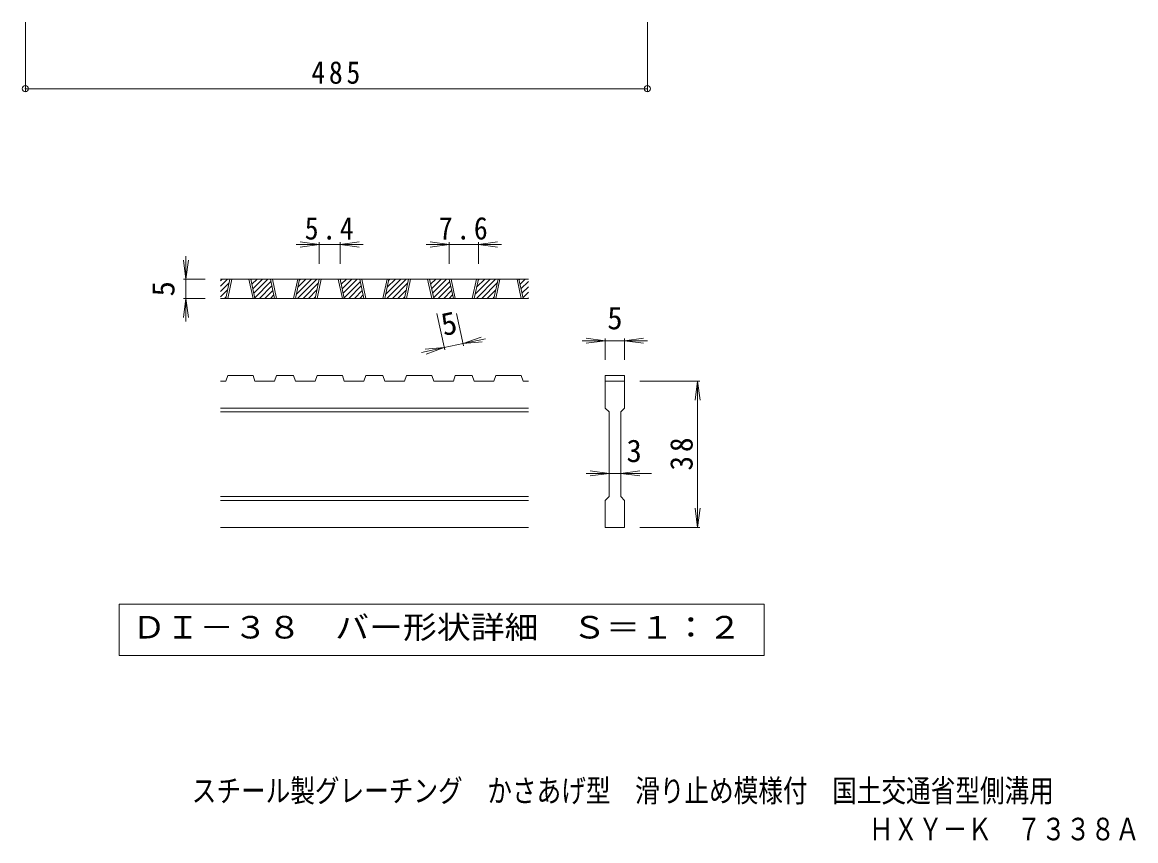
# Model space of a CAD drawing. Units: millimetres on the paper, enlarged 6 times, with parts at other scales. Extents: x -641 to 983, y -824 to 764.
# Drawn here: x -641 to 227, y -824 to -186 of the extents above; entities that cross this region are included whole.
import ezdxf
from ezdxf.enums import TextEntityAlignment as Align

# ---------------------------------------------------------------- set-up
doc = ezdxf.new("R2010")
doc.units = ezdxf.units.MM
doc.header["$LTSCALE"] = 6
doc.header["$PDMODE"] = 32
doc.header["$PDSIZE"] = 4.8
for name, color, linetype, lineweight in [('A-4_寸法', 7, 'Continuous', 9), ('D-0_通り芯', 3, 'Continuous', 9), ('D-4_寸法', 7, 'Continuous', 9)]:
    doc.layers.add(name, color=color, linetype=linetype, lineweight=lineweight)
doc.layers.add('F-5_F-5ﾚｲﾔ', color=2, linetype='Continuous')
doc.styles.add('ＭＳ ゴシック', font='')
doc.styles.get('ＭＳ ゴシック').set_extended_font_data('MS Gothic')

msp = doc.modelspace()

# ---------------------------------------------------------------- linework, layer by layer
at = {"layer": 'A-4_寸法'}
for p, q in [((-638.407, -185.963), (-638.407, -239.557)), ((-153.407, -185.963), (-153.407, -239.557)), ((-638.407, -237.757), (-153.407, -237.757))]:
    msp.add_line(p, q, dxfattribs=at)
for p in [(-638.407, -237.757), (-153.407, -237.757)]:
    msp.add_point(p, dxfattribs=at)
at = {"layer": 'D-0_通り芯'}
for p, q in [((-486.242, -391.645), (-480.802, -386.205)), ((-486.242, -387.403), (-485.045, -386.205)), ((-246.242, -386.205), (-486.242, -386.205)), ((-486.242, -395.888), (-479.545, -389.191)), ((-482.116, -401.206), (-478.906, -386.205)), ((-480.616, -401.206), (-477.406, -386.205)), ((-464.116, -386.205), (-460.906, -401.206)), ((-462.616, -386.205), (-459.406, -401.206)), ((-462.514, -386.684), (-462.035, -386.205)), ((-461.766, -390.179), (-457.792, -386.205)), ((-461.018, -393.674), (-453.55, -386.205)), ((-460.27, -397.169), (-449.307, -386.205)), ((-459.522, -400.663), (-446.887, -388.028)), ((-444.067, -401.206), (-447.277, -386.205)), ((-442.567, -401.206), (-445.777, -386.205)), ((-426.067, -386.205), (-429.277, -401.206)), ((-424.567, -386.205), (-427.777, -401.206)), ((-427.072, -397.911), (-415.366, -386.205)), ((-426.123, -401.206), (-411.123, -386.205)), ((-425.917, -392.514), (-419.609, -386.205)), ((-424.762, -387.116), (-423.851, -386.205)), ((-421.881, -401.206), (-409.866, -389.191)), ((-412.437, -401.206), (-409.227, -386.205)), ((-410.937, -401.206), (-407.727, -386.205)), ((-394.437, -386.205), (-391.227, -401.206)), ((-392.937, -386.205), (-389.727, -401.206)), ((-392.835, -386.684), (-392.356, -386.205)), ((-392.087, -390.179), (-388.113, -386.205)), ((-391.339, -393.674), (-383.87, -386.205)), ((-390.591, -397.169), (-379.628, -386.205)), ((-389.843, -400.663), (-377.208, -388.028)), ((-374.387, -401.206), (-377.597, -386.205)), ((-372.887, -401.206), (-376.097, -386.205)), ((-356.387, -386.205), (-359.597, -401.206)), ((-354.887, -386.205), (-358.097, -401.206)), ((-357.392, -397.911), (-345.687, -386.205)), ((-356.444, -401.206), (-341.444, -386.205)), ((-356.237, -392.514), (-349.929, -386.205)), ((-355.082, -387.116), (-354.172, -386.205)), ((-352.202, -401.206), (-340.187, -389.191)), ((-342.758, -401.206), (-339.548, -386.205)), ((-341.258, -401.206), (-338.048, -386.205)), ((-324.758, -386.205), (-321.548, -401.206)), ((-323.258, -386.205), (-320.048, -401.206)), ((-323.155, -386.684), (-322.676, -386.205)), ((-322.408, -390.179), (-318.434, -386.205)), ((-321.66, -393.674), (-314.191, -386.205)), ((-320.912, -397.169), (-309.949, -386.205)), ((-320.164, -400.663), (-307.528, -388.028)), ((-304.708, -401.206), (-307.918, -386.205)), ((-303.208, -401.206), (-306.418, -386.205)), ((-286.708, -386.205), (-289.918, -401.206)), ((-285.208, -386.205), (-288.418, -401.206)), ((-287.713, -397.911), (-276.007, -386.205)), ((-286.765, -401.206), (-271.765, -386.205)), ((-286.558, -392.514), (-280.25, -386.205)), ((-285.403, -387.116), (-284.493, -386.205)), ((-282.522, -401.206), (-270.507, -389.191)), ((-273.079, -401.206), (-269.869, -386.205)), ((-271.579, -401.206), (-268.369, -386.205)), ((-255.079, -386.205), (-251.869, -401.206)), ((-253.579, -386.205), (-250.369, -401.206)), ((-253.476, -386.684), (-252.997, -386.205)), ((-252.728, -390.179), (-248.755, -386.205)), ((-251.98, -393.674), (-246.242, -387.936)), ((-486.242, -400.131), (-480.7, -394.589)), ((-455.822, -401.206), (-446.139, -391.523)), ((-451.579, -401.206), (-445.391, -395.017)), ((-447.337, -401.206), (-444.643, -398.512)), ((-417.638, -401.206), (-411.021, -394.589)), ((-386.143, -401.206), (-376.46, -391.523)), ((-381.9, -401.206), (-375.712, -395.017)), ((-377.657, -401.206), (-374.964, -398.512)), ((-347.959, -401.206), (-341.342, -394.589)), ((-316.463, -401.206), (-306.78, -391.523)), ((-312.221, -401.206), (-306.033, -395.017)), ((-307.978, -401.206), (-305.285, -398.512)), ((-278.28, -401.206), (-271.663, -394.589)), ((-251.233, -397.169), (-246.242, -392.179)), ((-250.485, -400.663), (-246.242, -396.421)), ((-246.242, -401.206), (-486.242, -401.206)), ((-483.075, -401.206), (-481.855, -399.986)), ((-413.396, -401.206), (-412.176, -399.986)), ((-343.716, -401.206), (-342.497, -399.986)), ((-274.037, -401.206), (-272.818, -399.986)), ((-246.784, -401.206), (-246.242, -400.664)), ((-482.116, -465.705), (-486.242, -465.705)), ((-482.116, -465.705), (-480.616, -461.206)), ((-460.906, -461.206), (-480.616, -461.206)), ((-460.906, -461.206), (-459.406, -465.705)), ((-444.067, -465.705), (-459.406, -465.705)), ((-444.067, -465.705), (-442.567, -461.206)), ((-429.277, -461.206), (-442.567, -461.206)), ((-429.277, -461.206), (-427.777, -465.705)), ((-412.437, -465.705), (-427.777, -465.705)), ((-412.437, -465.705), (-410.937, -461.206)), ((-391.227, -461.206), (-410.937, -461.206)), ((-389.727, -465.705), (-391.227, -461.206)), ((-374.387, -465.705), (-389.727, -465.705)), ((-374.387, -465.705), (-372.887, -461.206)), ((-359.597, -461.206), (-372.887, -461.206)), ((-359.597, -461.206), (-358.097, -465.705)), ((-342.758, -465.705), (-358.097, -465.705)), ((-342.758, -465.705), (-341.258, -461.206)), ((-341.258, -461.206), (-321.548, -461.206)), ((-320.048, -465.705), (-321.548, -461.206)), ((-304.708, -465.705), (-320.048, -465.705)), ((-304.708, -465.705), (-303.208, -461.206)), ((-289.918, -461.206), (-303.208, -461.206)), ((-289.918, -461.206), (-288.418, -465.705)), ((-273.079, -465.705), (-288.418, -465.705)), ((-273.079, -465.705), (-271.579, -461.206)), ((-271.579, -461.206), (-251.869, -461.206)), ((-250.369, -465.705), (-251.869, -461.206)), ((-246.242, -465.705), (-250.369, -465.705)), ((-186.242, -461.206), (-171.243, -461.206)), ((-186.242, -461.206), (-186.242, -465.705)), ((-186.242, -465.705), (-171.243, -465.705)), ((-186.242, -486.705), (-186.242, -465.705)), ((-171.243, -461.206), (-171.243, -465.705)), ((-171.243, -465.705), (-171.243, -486.705)), ((-246.242, -486.705), (-486.242, -486.705)), ((-246.242, -489.705), (-486.242, -489.705)), ((-186.242, -486.705), (-183.243, -489.705)), ((-183.243, -555.705), (-183.243, -489.705)), ((-174.243, -489.705), (-171.243, -486.705)), ((-174.243, -489.705), (-174.243, -555.705)), ((-246.242, -555.706), (-486.242, -555.706)), ((-246.242, -558.706), (-486.242, -558.706)), ((-174.243, -555.705), (-171.243, -558.706)), ((-171.243, -558.706), (-171.243, -579.706)), ((-246.242, -579.706), (-486.242, -579.706)), ((-171.243, -579.706), (-186.242, -579.706))]:
    msp.add_line(p, q, dxfattribs=at)
msp.add_lwpolyline([(-186.242, -579.706), (-186.242, -558.706), (-183.243, -555.705)], dxfattribs=at)
at = {"layer": 'D-0_通り芯', "color": 7}
msp.add_lwpolyline([(-565.235, -639.706), (-565.235, -679.576), (-62.25, -679.576), (-62.25, -639.706)], close=True, dxfattribs=at)
at = {"layer": 'D-4_寸法'}
for p, q in [((-409.227, -359.205), (-427.227, -359.205)), ((-409.227, -359.205), (-424.099, -357.248)), ((-409.227, -359.205), (-424.099, -361.163)), ((-409.227, -357.405), (-409.227, -374.205)), ((-392.937, -359.205), (-409.227, -359.205)), ((-392.937, -359.205), (-378.065, -357.248)), ((-392.937, -357.405), (-392.937, -374.205)), ((-392.937, -359.205), (-378.065, -361.163)), ((-392.937, -359.205), (-374.937, -359.205)), ((-307.918, -359.205), (-325.918, -359.205)), ((-307.918, -359.205), (-322.79, -357.248)), ((-307.918, -359.205), (-322.79, -361.163)), ((-307.918, -357.405), (-307.918, -374.205)), ((-285.208, -359.205), (-307.918, -359.205)), ((-285.208, -359.205), (-270.337, -357.248)), ((-285.208, -357.405), (-285.208, -374.205)), ((-285.208, -359.205), (-270.337, -361.163)), ((-285.208, -359.205), (-267.208, -359.205)), ((-513.242, -386.205), (-515.2, -371.334)), ((-513.242, -386.205), (-513.242, -368.205)), ((-513.242, -386.205), (-511.285, -371.334)), ((-515.042, -386.205), (-498.242, -386.205)), ((-513.242, -386.205), (-513.242, -401.206)), ((-513.242, -401.206), (-515.2, -416.077)), ((-515.042, -401.206), (-498.242, -401.206)), ((-513.242, -401.206), (-511.285, -416.077)), ((-513.242, -401.206), (-513.242, -419.206)), ((-311.466, -441.308), (-317.537, -412.94)), ((-296.798, -438.169), (-302.197, -412.94)), ((-297.175, -436.409), (-283.042, -431.382)), ((-297.175, -436.409), (-279.573, -432.642)), ((-186.242, -434.206), (-201.114, -432.248)), ((-186.242, -432.406), (-186.242, -449.206)), ((-171.243, -434.206), (-156.371, -432.248)), ((-171.243, -432.406), (-171.243, -449.206)), ((-311.843, -439.548), (-329.444, -443.314)), ((-311.843, -439.548), (-326.795, -440.745)), ((-311.843, -439.548), (-325.976, -444.574)), ((-297.175, -436.409), (-311.843, -439.548)), ((-297.175, -436.409), (-282.223, -435.211)), ((-186.242, -434.206), (-204.242, -434.206)), ((-186.242, -434.206), (-201.114, -436.164)), ((-171.243, -434.206), (-186.242, -434.206)), ((-171.243, -434.206), (-156.371, -436.164)), ((-171.243, -434.206), (-153.243, -434.206)), ((-112.443, -465.705), (-159.243, -465.705)), ((-114.243, -465.705), (-116.2, -480.577)), ((-114.243, -465.705), (-112.285, -480.577)), ((-114.243, -579.706), (-114.243, -465.705)), ((-183.243, -537.705), (-201.243, -537.705)), ((-183.243, -537.705), (-198.114, -535.747)), ((-183.243, -537.705), (-198.114, -539.663)), ((-174.243, -537.705), (-183.243, -537.705)), ((-174.243, -537.705), (-159.371, -535.747)), ((-174.243, -537.705), (-159.371, -539.663)), ((-174.243, -537.705), (-150.243, -537.705)), ((-114.243, -579.706), (-116.2, -564.834)), ((-114.243, -579.706), (-112.285, -564.834)), ((-112.443, -579.706), (-159.243, -579.706))]:
    msp.add_line(p, q, dxfattribs=at)

# ---------------------------------------------------------------- texts
at = {"layer": 'A-4_寸法', "color": 2, "insert": (-415.407, -234.157), "char_height": 17.6, "attachment_point": 7, "style": 'ＭＳ ゴシック'}
msp.add_mtext('\\T1.27;\\W0.9;485', dxfattribs=at)
at = {"layer": 'D-0_通り芯', "color": 2, "style": 'ＭＳ ゴシック', "width": 1.1}
msp.add_text('ＤＩ－３８\u3000バー形状詳細\u3000Ｓ＝１：２', height=17.6, dxfattribs=at).set_placement((-555.243, -671.641), align=Align.BOTTOM_LEFT)
at = {"layer": 'D-4_寸法', "color": 2, "style": 'ＭＳ ゴシック'}
for rotation, p in [(90, (-516.842, -399.706)), (12.079, (-311.129, -435.713))]:
    msp.add_text('5', height=17.6, rotation=rotation, dxfattribs=at).set_placement(p, align=Align.BOTTOM_LEFT)
for s, p in [('5', (-184.743, -430.606)), ('3', (-169.743, -534.105))]:
    msp.add_text(s, height=17.6, dxfattribs=at).set_placement(p, align=Align.BOTTOM_LEFT)
at = {"layer": 'D-4_寸法', "color": 2, "char_height": 17.6, "attachment_point": 7, "style": 'ＭＳ ゴシック'}
for s, insert in [('\\T1.27;\\W0.9;5.4', (-420.582, -355.605)), ('\\T1.27;\\W0.9;7.6', (-316.063, -355.605))]:
    msp.add_mtext(s, dxfattribs=dict(at, insert=insert))
at = {"layer": 'D-4_寸法', "color": 2, "insert": (-117.843, -535.455), "char_height": 17.6, "attachment_point": 7, "rotation": 90, "style": 'ＭＳ ゴシック'}
msp.add_mtext('\\T1.27;\\W0.95;38', dxfattribs=at)
at = {"layer": 'F-5_F-5ﾚｲﾔ', "style": 'ＭＳ ゴシック', "width": 0.8}
for s, p in [('スチール製グレーチング\u3000かさあげ型\u3000滑り止め模様付\u3000国土交通省型側溝用', (-508.679, -799.101)), ('ＨＸＹ－Ｋ\u3000７３３８Ａ', (19.276, -828.998))]:
    msp.add_text(s, height=17.6, dxfattribs=at).set_placement(p, align=Align.BOTTOM_LEFT)

doc.saveas('drawing.dxf')
